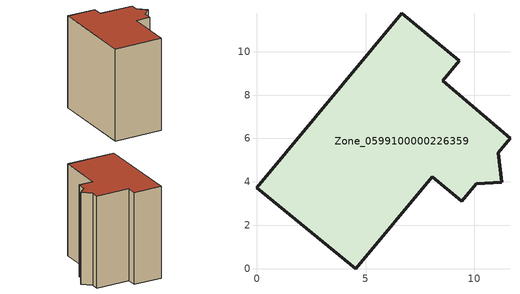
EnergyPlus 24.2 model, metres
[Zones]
Zone_0599100000226359
 floor ground (C_G): 8.55,8.65 11.65,6.01 11.1,5.34 11.26,3.99 10.09,3.91 9.42,3.12 8.08,4.23 4.55,0 0,3.74 6.67,11.77 9.32,9.58 z0
 wall outside (C_F): 0,3.74 4.55,0 8.08,4.23 9.42,3.12 10.09,3.91 11.26,3.99 11.1,5.34 11.65,6.01 8.55,8.65 9.32,9.58 6.67,11.77 0,3.74 z0:11.16
 roof outside (C_R): 9.32,9.58 6.67,11.77 0,3.74 4.55,0 8.08,4.23 9.42,3.12 10.09,3.91 11.26,3.99 11.1,5.34 11.65,6.01 8.55,8.65 z11.16
[BUILDING]
Pand.0599100000226359: North Axis=0; Terrain=City; Loads Convergence Tolerance Value=0.04; Temperature Convergence Tolerance Value=0.4; Solar Distribution=FullExterior; Maximum Number of Warmup Days=25; Minimum Number of Warmup Days=1
[Site:Location]
Rotterdam.The.Hague.AP_ZH_NLD Design_Conditions: Latitude=51.96; Longitude=4.45; Time Zone=1; Elevation=-4.5
[SITE:GROUNDTEMPERATURE:BUILDINGSURFACE]
18, 18, 18, 18, 18, 18, 18, 18, 18, 18, 18, 18
[MATERIAL] Thermal Absorptance=0.9; Solar Absorptance=0.7; Visible Absorptance=0.7
Name | Roughness | Thickness | Conductivity | Density | Specific Heat
G.TC.1946 | MediumSmooth | 0.15 | 1 | 540 | 1210
F.TC.1946 | Rough | 0.3 | 0.857143 | 1920 | 840
R.TC.1946 | MediumRough | 0.2 | 0.909091 | 1500 | 1000
[CONSTRUCTION]
C_G: G.TC.1946
C_F: F.TC.1946
C_R: R.TC.1946
[ZONE]
Zone_0599100000226359: Type=1; Multiplier=1; Ceiling Height=Autocalculate; Volume=Autocalculate; Floor Area=autocalculate; Part of Total Floor Area=Yes
[ZONEINFILTRATION:DESIGNFLOWRATE]
Infil_Zone_0599100000226359: Zone or ZoneList or Space or SpaceList=Zone_0599100000226359; Schedule=AlwaysOn; Design Flow Rate Calculation Method=Flow/Area; Flow Rate per Floor Area=0.003; Constant Term Coefficient=1; Temperature Term Coefficient=0; Velocity Term Coefficient=0; Velocity Squared Term Coefficient=0
[HVACTEMPLATE:ZONE:IDEALLOADSAIRSYSTEM]
Zone_0599100000226359: Maximum Heating Supply Air Temperature=50; Minimum Cooling Supply Air Temperature=13; Maximum Heating Supply Air Humidity Ratio=0.0156; Minimum Cooling Supply Air Humidity Ratio=0.0077; Heating Limit=NoLimit; Cooling Limit=NoLimit; Dehumidification Control Type=ConstantSensibleHeatRatio; Cooling Sensible Heat Ratio=0.7; Dehumidification Setpoint=60; Humidification Control Type=None; Humidification Setpoint=30; Outdoor Air Method=None; Outdoor Air Flow Rate per Person=0.00944; Outdoor Air Flow Rate per Zone Floor Area=0; Outdoor Air Flow Rate per Zone=0; Demand Controlled Ventilation Type=None; Outdoor Air Economizer Type=NoEconomizer; Heat Recovery Type=None; Sensible Heat Recovery Effectiveness=0.7; Latent Heat Recovery Effectiveness=0.65
[ZONECONTROL:THERMOSTAT]
ThermostatControl_Zone_0599100000226359: Zone or ZoneList=Zone_0599100000226359; Control Type Schedule=DualSetpointControlType; Control 1=Thermostat_Zone_0599100000226359; Temperature Difference Between Cutout And Setpoint=0
[THERMOSTATSETPOINT:DUALSETPOINT]
Thermostat_Zone_0599100000226359: Heating Setpoint Temperature Schedule=HeatingSetpoint_Zone_0599100000226359; Cooling Setpoint Temperature Schedule=CoolingSetpoint_Zone_0599100000226359
[SCHEDULE:COMPACT]
HeatingSetpoint_Zone_0599100000226359: Through: 12/31, For: AllDays, Until: 24:00, 21
CoolingSetpoint_Zone_0599100000226359: Through: 12/31, For: AllDays, Until: 24:00, 24
DualSetpointControlType: Through: 12/31, For: AllDays, Until: 24:00, 4
AlwaysOn: Through: 12/31, For: AllDays, Until: 24:00, 1
